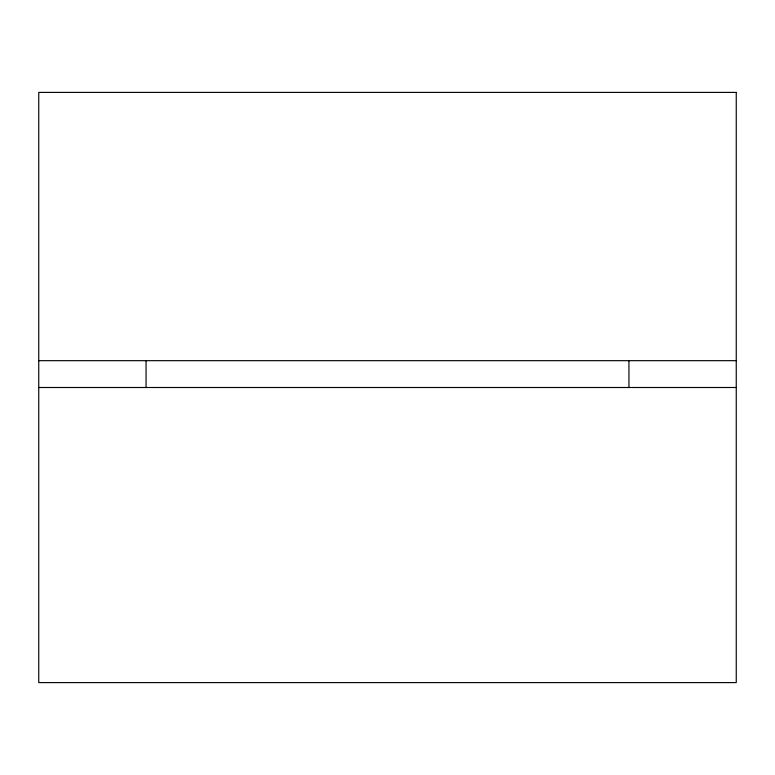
<?xml version="1.0" encoding="UTF-8"?>
<svg xmlns="http://www.w3.org/2000/svg" width="775" height="775" viewBox="0 0 775 775"><rect width="100%" height="100%" fill="white"/><g stroke="black" fill="none" stroke-linecap="round" stroke-linejoin="round"><path stroke-width="1.16" d="M38.75 360.675L736.25 360.675M38.75 387.5L736.25 387.5M628.942 360.675L628.942 387.5M146.058 360.675L146.058 387.5M736.25 92.399L38.75 92.399L38.75 682.601L736.25 682.601L736.25 92.399"/></g></svg>
